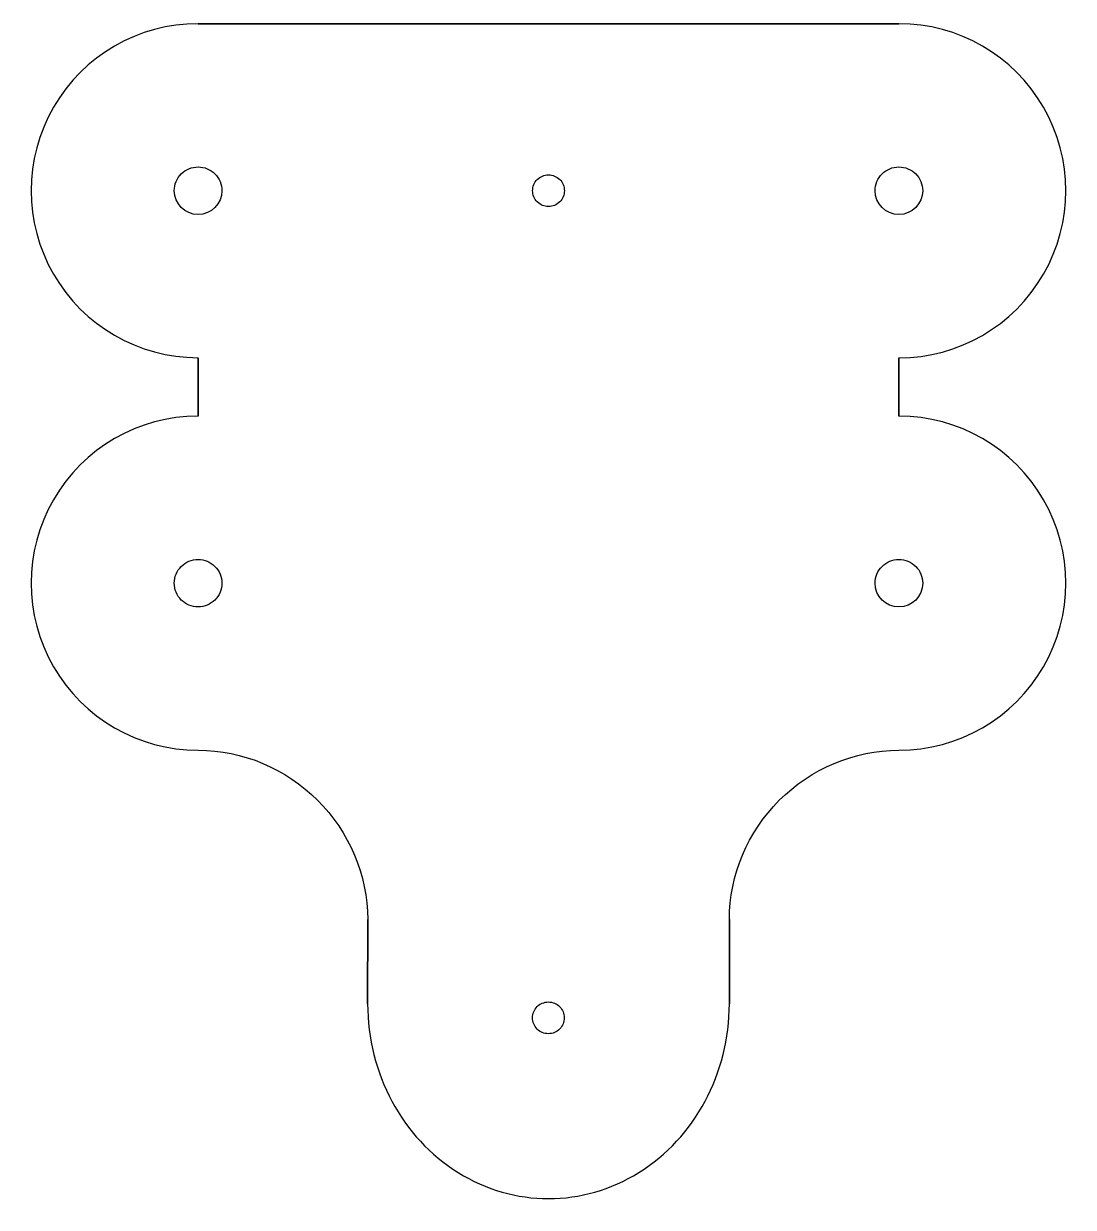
# Model space of a CAD drawing. Extents: x 0.0275 to 0.0691, y 0.0453 to 0.0922.
import ezdxf

# ---------------------------------------------------------------- set-up
doc = ezdxf.new("R2010")
doc.units = 0
doc.layers.add('Layer_1', color=7, linetype='CONTINUOUS')

msp = doc.modelspace()

# ---------------------------------------------------------------- linework, layer by layer
at = {"layer": 'Layer_1', "color": 7}
for points in [[(0.062222, 0.092175), (0.034444, 0.092175)], [(0.035388, 0.085556), (0.035388, 0.085556)], [(0.048962, 0.085556), (0.048962, 0.085556)], [(0.063166, 0.085556), (0.063166, 0.085556)], [(0.034444, 0.078937), (0.034444, 0.076619)], [(0.062224, 0.076619), (0.062224, 0.078927)], [(0.028712, 0.07331), (0.028712, 0.07331)], [(0.035388, 0.07), (0.035388, 0.07)], [(0.063166, 0.07), (0.063166, 0.07)], [(0.041167, 0.056667), (0.041165, 0.053333)], [(0.055502, 0.053333), (0.055502, 0.056667)], [(0.048958, 0.052773), (0.048958, 0.052773)]]:
    msp.add_lwpolyline(points, close=True, dxfattribs=at)
for points in [[(0.034444, 0.092175), (0.03208, 0.092175), (0.029895, 0.090913), (0.028712, 0.088865)], [(0.067954, 0.088865), (0.066772, 0.090913), (0.064587, 0.092175), (0.062222, 0.092175)], [(0.028712, 0.088865), (0.02753, 0.086817), (0.02753, 0.084294), (0.028712, 0.082246)], [(0.067954, 0.082246), (0.069137, 0.084294), (0.069137, 0.086817), (0.067954, 0.088865)], [(0.033777, 0.086223), (0.033954, 0.0864), (0.034194, 0.086499), (0.034444, 0.086499)], [(0.034444, 0.086499), (0.034695, 0.086499), (0.034935, 0.0864), (0.035112, 0.086223)], [(0.061555, 0.086223), (0.061732, 0.0864), (0.061972, 0.086499), (0.062222, 0.086499)], [(0.062222, 0.086499), (0.062472, 0.086499), (0.062712, 0.0864), (0.062889, 0.086223)], [(0.033501, 0.085556), (0.033501, 0.085806), (0.0336, 0.086046), (0.033777, 0.086223)], [(0.035112, 0.086223), (0.035288, 0.086046), (0.035388, 0.085806), (0.035388, 0.085556)], [(0.047704, 0.085556), (0.047704, 0.085722), (0.047771, 0.085882), (0.047889, 0.086)], [(0.047889, 0.086), (0.048007, 0.086118), (0.048167, 0.086184), (0.048333, 0.086184)], [(0.048333, 0.086184), (0.0485, 0.086184), (0.04866, 0.086118), (0.048778, 0.086)], [(0.048778, 0.086), (0.048896, 0.085882), (0.048962, 0.085722), (0.048962, 0.085556)], [(0.061279, 0.085556), (0.061279, 0.085806), (0.061378, 0.086046), (0.061555, 0.086223)], [(0.062889, 0.086223), (0.063066, 0.086046), (0.063166, 0.085806), (0.063166, 0.085556)], [(0.034444, 0.084612), (0.033923, 0.084612), (0.033501, 0.085035), (0.033501, 0.085556)], [(0.035388, 0.085556), (0.035388, 0.085035), (0.034965, 0.084612), (0.034444, 0.084612)], [(0.047889, 0.085111), (0.047771, 0.085229), (0.047704, 0.085389), (0.047704, 0.085556)], [(0.048962, 0.085556), (0.048962, 0.085389), (0.048896, 0.085229), (0.048778, 0.085111)], [(0.062222, 0.084612), (0.061701, 0.084612), (0.061279, 0.085035), (0.061279, 0.085556)], [(0.063166, 0.085556), (0.063166, 0.085035), (0.062743, 0.084612), (0.062222, 0.084612)], [(0.048333, 0.084927), (0.048167, 0.084927), (0.048007, 0.084993), (0.047889, 0.085111)], [(0.048778, 0.085111), (0.04866, 0.084993), (0.0485, 0.084927), (0.048333, 0.084927)], [(0.028712, 0.082246), (0.029895, 0.080198), (0.03208, 0.078937), (0.034444, 0.078937)], [(0.062224, 0.078927), (0.064587, 0.078937), (0.066772, 0.080198), (0.067954, 0.082246)], [(0.034444, 0.076619), (0.03208, 0.076619), (0.029895, 0.075357), (0.028712, 0.07331)], [(0.067954, 0.07331), (0.066772, 0.075357), (0.064587, 0.076619), (0.062224, 0.076619)], [(0.028712, 0.07331), (0.02753, 0.071262), (0.02753, 0.068738), (0.028712, 0.06669)], [(0.067954, 0.06669), (0.069137, 0.068738), (0.069137, 0.071262), (0.067954, 0.07331)], [(0.033777, 0.070667), (0.033954, 0.070844), (0.034194, 0.070943), (0.034444, 0.070943)], [(0.034444, 0.070943), (0.034695, 0.070943), (0.034935, 0.070844), (0.035112, 0.070667)], [(0.061555, 0.070667), (0.061732, 0.070844), (0.061972, 0.070943), (0.062222, 0.070943)], [(0.062222, 0.070943), (0.062472, 0.070943), (0.062712, 0.070844), (0.062889, 0.070667)], [(0.033501, 0.07), (0.033501, 0.07025), (0.0336, 0.07049), (0.033777, 0.070667)], [(0.035112, 0.070667), (0.035288, 0.07049), (0.035388, 0.07025), (0.035388, 0.07)], [(0.061279, 0.07), (0.061279, 0.07025), (0.061378, 0.07049), (0.061555, 0.070667)], [(0.062889, 0.070667), (0.063066, 0.07049), (0.063166, 0.07025), (0.063166, 0.07)], [(0.033777, 0.069333), (0.0336, 0.06951), (0.033501, 0.06975), (0.033501, 0.07)], [(0.035388, 0.07), (0.035388, 0.06975), (0.035288, 0.06951), (0.035112, 0.069333)], [(0.062222, 0.069057), (0.061701, 0.069057), (0.061279, 0.069479), (0.061279, 0.07)], [(0.063166, 0.07), (0.063166, 0.069479), (0.062743, 0.069057), (0.062222, 0.069057)], [(0.034444, 0.069057), (0.034194, 0.069057), (0.033954, 0.069156), (0.033777, 0.069333)], [(0.035112, 0.069333), (0.034935, 0.069156), (0.034695, 0.069057), (0.034444, 0.069057)], [(0.028712, 0.06669), (0.029895, 0.064643), (0.03208, 0.063381), (0.034444, 0.063381)], [(0.062222, 0.063381), (0.064587, 0.063381), (0.066772, 0.064643), (0.067954, 0.06669)], [(0.034444, 0.063381), (0.03622, 0.063381), (0.037922, 0.062653), (0.039177, 0.061397)], [(0.057483, 0.061396), (0.058737, 0.062651), (0.060448, 0.063381), (0.062222, 0.063381)], [(0.039177, 0.061397), (0.040433, 0.060142), (0.041167, 0.058442), (0.041167, 0.056667)], [(0.055502, 0.056667), (0.055502, 0.058442), (0.056228, 0.06014), (0.057483, 0.061396)], [(0.041165, 0.053333), (0.041165, 0.050573), (0.042531, 0.048023), (0.044749, 0.046644)], [(0.0477, 0.052773), (0.0477, 0.05294), (0.047766, 0.0531), (0.047884, 0.053218)], [(0.047884, 0.053218), (0.048002, 0.053336), (0.048162, 0.053402), (0.048329, 0.053402)], [(0.048329, 0.053402), (0.048496, 0.053402), (0.048656, 0.053336), (0.048774, 0.053218)], [(0.048774, 0.053218), (0.048892, 0.0531), (0.048958, 0.05294), (0.048958, 0.052773)], [(0.051918, 0.046644), (0.054136, 0.048023), (0.055502, 0.050573), (0.055502, 0.053333)], [(0.047884, 0.052329), (0.047766, 0.052447), (0.0477, 0.052607), (0.0477, 0.052773)], [(0.048958, 0.052773), (0.048958, 0.052607), (0.048892, 0.052447), (0.048774, 0.052329)], [(0.048329, 0.052144), (0.048162, 0.052144), (0.048002, 0.052211), (0.047884, 0.052329)], [(0.048774, 0.052329), (0.048656, 0.052211), (0.048496, 0.052144), (0.048329, 0.052144)], [(0.044749, 0.046644), (0.046967, 0.045264), (0.0497, 0.045264), (0.051918, 0.046644)]]:
    msp.add_open_spline(points, degree=3, dxfattribs=at)

doc.saveas('drawing.dxf')
